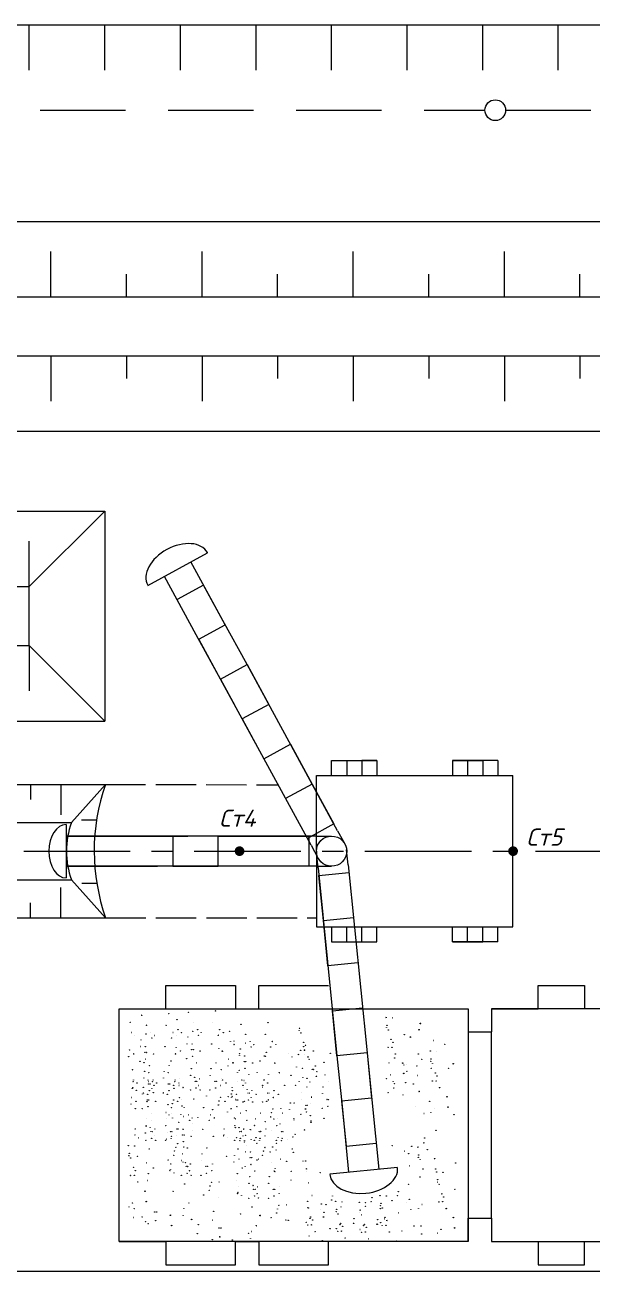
# Model space of a CAD drawing. Header units: millimetres. Extents: x 27137 to 30937, y -4667 to -569.
# Drawn here: x 29607.7 to 29641.4, y -2854.7 to -2780.5 of the extents above; entities that cross this region are included whole.
import ezdxf

# ---------------------------------------------------------------- set-up
doc = ezdxf.new("R2010")
doc.units = ezdxf.units.MM
doc.header["$LTSCALE"] = 0.4
for name, pattern in [('ACAD_ISO02W100', [15, 12, -3]), ('осевая', [50.8, 31.75, -6.35, 6.35, -6.35]), ('штриховаяX2', [38.1, 25.4, -12.7])]:
    doc.linetypes.add(name, pattern=pattern)
doc.styles.add('Isocpeur', font='isocpeui.ttf', dxfattribs={"height": 2.5})

msp = doc.modelspace()

# ---------------------------------------------------------------- hatches: boundary and pattern name
at = {"lineweight": 15}
h = msp.add_hatch(color=256, dxfattribs=at)
h.dxf.hatch_style = 1
h.paths.add_polyline_path([(29620.7496, -2829.7279), (29620.4579, -2829.7279), (29620.1663, -2829.7279, 1)])
h.paths.add_polyline_path([(29620.4579, -2829.4363, 0.4142136), (29620.1663, -2829.7279), (29620.4579, -2829.7279)])
h = msp.add_hatch(color=256, dxfattribs=at)
h.dxf.hatch_style = 1
h.paths.add_polyline_path([(29620.4579, -2829.4363), (29620.4579, -2829.7279), (29620.7496, -2829.7279, 0.4142136)])
h = msp.add_hatch(color=256, dxfattribs=at)
h.dxf.hatch_style = 1
h.paths.add_polyline_path([(29637.0357, -2829.7279), (29636.744, -2829.7279), (29636.4523, -2829.7279, 1)])
h.paths.add_polyline_path([(29636.744, -2829.4363, 0.4142136), (29636.4523, -2829.7279), (29636.744, -2829.7279)])
h = msp.add_hatch(color=256, dxfattribs=at)
h.dxf.hatch_style = 1
h.paths.add_polyline_path([(29636.744, -2829.4363), (29636.744, -2829.7279), (29637.0357, -2829.7279, 0.4142136)])

# ---------------------------------------------------------------- linework, layer by layer
for p, q in [((29424.7253, -2780.5321), (29959.5769, -2780.5321)), ((29607.9382, -2783.2321), (29607.9382, -2780.5321)), ((29612.4382, -2783.2321), (29612.4382, -2780.5321)), ((29616.9382, -2783.2321), (29616.9382, -2780.5321)), ((29621.4382, -2783.2321), (29621.4382, -2780.5321)), ((29625.9382, -2783.2321), (29625.9382, -2780.5321)), ((29630.4382, -2783.2321), (29630.4382, -2780.5321)), ((29630.4382, -2783.2321), (29630.4382, -2780.5321)), ((29634.9382, -2783.2321), (29634.9382, -2780.5321)), ((29639.4382, -2783.2321), (29639.4382, -2780.5321)), ((29609.2253, -2796.7279), (29609.2253, -2794.0279)), ((29609.2253, -2796.7279), (29609.2253, -2794.0279)), ((29618.2253, -2796.7279), (29618.2253, -2794.0279)), ((29618.2253, -2796.7279), (29618.2253, -2794.0279)), ((29618.2253, -2796.7279), (29618.2253, -2794.0279)), ((29627.2253, -2796.7279), (29627.2253, -2794.0279)), ((29627.2253, -2796.7279), (29627.2253, -2794.0279)), ((29636.2253, -2796.7279), (29636.2253, -2794.0279)), ((29636.2253, -2796.7279), (29636.2253, -2794.0279)), ((29636.2253, -2796.7279), (29636.2253, -2794.0279)), ((29613.7253, -2796.7279), (29613.7253, -2795.3779)), ((29622.7253, -2796.7279), (29622.7253, -2795.3779)), ((29631.7253, -2796.7279), (29631.7253, -2795.3779)), ((29640.7253, -2796.7279), (29640.7253, -2795.3779)), ((29609.2253, -2800.2279), (29609.2253, -2802.9279)), ((29609.2253, -2800.2279), (29609.2253, -2802.9279)), ((29609.2253, -2800.2279), (29609.2253, -2802.9279)), ((29609.2253, -2800.2279), (29609.2253, -2802.9279)), ((29613.7253, -2800.2279), (29613.7253, -2801.5779)), ((29618.2253, -2800.2279), (29618.2253, -2802.9279)), ((29618.2253, -2800.2279), (29618.2253, -2802.9279)), ((29618.2253, -2800.2279), (29618.2253, -2802.9279)), ((29622.7253, -2800.2279), (29622.7253, -2801.5779)), ((29627.2253, -2800.2279), (29627.2253, -2802.9279)), ((29627.2253, -2800.2279), (29627.2253, -2802.9279)), ((29627.2253, -2800.2279), (29627.2253, -2802.9279)), ((29627.2253, -2800.2279), (29627.2253, -2802.9279)), ((29631.7253, -2800.2279), (29631.7253, -2801.5779)), ((29636.2253, -2800.2279), (29636.2253, -2802.9279)), ((29636.2253, -2800.2279), (29636.2253, -2802.9279)), ((29636.2253, -2800.2279), (29636.2253, -2802.9279)), ((29640.7253, -2800.2279), (29640.7253, -2801.5779)), ((29612.4382, -2809.4779), (29607.9382, -2813.9779)), ((29607.9382, -2813.9779), (29607.9382, -2811.2779)), ((29607.9382, -2813.9779), (29607.9382, -2811.2779)), ((29607.9382, -2813.9779), (29607.9382, -2811.2779)), ((29614.9976, -2813.9114), (29618.5568, -2811.9691)), ((29618.5568, -2811.9691), (29618.5475, -2811.9518)), ((29619.4639, -2815.9848), (29617.5672, -2812.5091)), ((29617.8839, -2816.847), (29615.9872, -2813.3713)), ((29618.3156, -2813.8805), (29616.7356, -2814.7428)), ((29619.609, -2816.2506), (29618.3156, -2813.8805)), ((29618.0289, -2817.1128), (29619.609, -2816.2506)), ((29620.9023, -2818.6207), (29619.4639, -2815.9848)), ((29619.3223, -2819.4829), (29617.8839, -2816.847)), ((29619.3223, -2819.4829), (29618.0289, -2817.1128)), ((29619.3223, -2819.4829), (29618.0289, -2817.1128)), ((29607.9382, -2817.4779), (29612.4382, -2821.9779)), ((29607.9382, -2817.4779), (29607.9382, -2820.1779)), ((29607.9382, -2817.4779), (29607.9382, -2820.1779)), ((29607.9382, -2817.4779), (29607.9382, -2820.1779)), ((29619.3223, -2819.4829), (29620.9023, -2818.6207)), ((29626.2971, -2828.5068), (29620.9023, -2818.6207)), ((29620.9023, -2818.6207), (29622.1957, -2820.9908)), ((29624.717, -2829.369), (29619.3223, -2819.4829)), ((29619.3223, -2819.4829), (29620.1845, -2821.063)), ((29620.6156, -2821.853), (29619.3223, -2819.4829)), ((29622.1957, -2820.9908), (29620.6156, -2821.853)), ((29620.6156, -2821.853), (29621.9089, -2824.2231)), ((29621.9089, -2824.2231), (29623.489, -2823.3609)), ((29623.489, -2823.3609), (29624.7823, -2825.7309)), ((29625.9382, -2825.2279), (29625.9382, -2824.3279)), ((29625.9382, -2824.3279), (29628.6382, -2824.3279)), ((29625.9382, -2824.3279), (29626.8382, -2824.3279)), ((29626.8382, -2824.3279), (29626.8382, -2825.2279)), ((29628.6382, -2824.3279), (29627.7382, -2824.3279)), ((29627.7382, -2824.3279), (29627.7382, -2825.2279)), ((29635.8382, -2824.3279), (29633.1382, -2824.3279)), ((29633.1382, -2824.3279), (29633.1382, -2825.2279)), ((29633.1382, -2824.3279), (29634.0382, -2824.3279)), ((29634.0382, -2824.3279), (29634.0382, -2825.2279)), ((29634.0382, -2824.3279), (29634.9382, -2824.3279)), ((29634.9382, -2824.3279), (29634.9382, -2825.2279)), ((29625.0382, -2829.7279), (29625.0382, -2825.2279)), ((29625.0382, -2825.2279), (29636.7382, -2825.2279)), ((29625.0382, -2825.2279), (29625.9382, -2825.2279)), ((29636.7382, -2834.2279), (29636.7382, -2825.2279)), ((29608.0079, -2825.7579), (29608.0079, -2826.6579)), ((29609.8079, -2825.7579), (29609.8079, -2827.5579)), ((29609.8079, -2825.7579), (29609.8079, -2827.5579)), ((29624.7823, -2825.7309), (29623.2023, -2826.5932)), ((29624.7823, -2825.7309), (29626.0757, -2828.101)), ((29624.7823, -2825.7309), (29626.0757, -2828.101)), ((29610.1476, -2831.322), (29610.1476, -2828.1401)), ((29611.9412, -2827.8787), (29611.0412, -2827.8787)), ((29626.0757, -2828.101), (29624.4956, -2828.9632)), ((29625.0382, -2828.8279), (29610.1476, -2828.8279)), ((29610.1476, -2828.8279), (29616.4759, -2828.8279)), ((29615.5759, -2828.8279), (29617.3759, -2828.8279)), ((29616.4759, -2828.8279), (29616.4759, -2830.6279)), ((29619.1759, -2830.6279), (29619.1759, -2828.8279)), ((29619.1759, -2828.8279), (29621.8759, -2828.8279)), ((29621.8759, -2828.8279), (29624.5759, -2828.8279)), ((29624.5759, -2828.8279), (29624.5759, -2830.6279)), ((29625.0382, -2829.7279), (29625.0382, -2828.8279)), ((29625.0382, -2828.8279), (29625.9382, -2828.8279)), ((29626.2971, -2828.5068), (29626.7282, -2829.2968)), ((29624.717, -2829.369), (29625.1482, -2830.159)), ((29625.0382, -2829.7279), (29625.0382, -2834.2279)), ((29625.0382, -2829.7279), (29625.0382, -2830.6279)), ((29625.1326, -2830.7134), (29625.0427, -2829.8179)), ((29626.9236, -2830.5335), (29626.8337, -2829.638)), ((29626.9236, -2830.5335), (29628.0493, -2841.7393)), ((29625.0382, -2830.6279), (29610.1476, -2830.6279)), ((29610.1476, -2830.6279), (29615.5759, -2830.6279)), ((29616.4759, -2830.6279), (29619.1759, -2830.6279)), ((29617.3759, -2830.6279), (29619.1759, -2830.6279)), ((29625.0382, -2830.6279), (29625.9382, -2830.6279)), ((29625.1326, -2830.7134), (29626.2583, -2841.9192)), ((29625.1788, -2831.1733), (29626.9698, -2830.9934)), ((29625.4487, -2833.8598), (29625.1788, -2831.1733)), ((29625.4487, -2833.8598), (29625.1788, -2831.1733)), ((29609.8079, -2833.6979), (29609.8079, -2831.8979)), ((29609.8079, -2833.6979), (29609.8079, -2831.8979)), ((29611.962, -2831.6607), (29611.062, -2831.6607)), ((29608.0079, -2833.6979), (29608.0079, -2832.7979)), ((29625.0382, -2834.2279), (29636.7382, -2834.2279)), ((29625.0382, -2834.2279), (29625.9382, -2834.2279)), ((29625.4487, -2833.8598), (29627.2397, -2833.6799)), ((29625.7186, -2836.5463), (29625.4487, -2833.8598)), ((29625.9382, -2834.2279), (29625.9382, -2835.1279)), ((29626.8382, -2835.1279), (29626.8382, -2834.2279)), ((29627.7382, -2835.1279), (29627.7382, -2834.2279)), ((29633.1382, -2835.1279), (29633.1382, -2834.2279)), ((29634.0382, -2835.1279), (29634.0382, -2834.2279)), ((29634.9382, -2835.1279), (29634.9382, -2834.2279)), ((29625.9382, -2835.1279), (29628.6382, -2835.1279)), ((29625.9382, -2835.1279), (29626.8382, -2835.1279)), ((29626.8382, -2835.1279), (29627.7382, -2835.1279)), ((29635.8382, -2835.1279), (29633.1382, -2835.1279)), ((29633.1382, -2835.1279), (29634.0382, -2835.1279)), ((29634.0382, -2835.1279), (29634.9382, -2835.1279)), ((29627.5096, -2836.3664), (29625.7186, -2836.5463)), ((29616.0602, -2839.1056), (29616.0602, -2837.7201)), ((29616.0602, -2837.7201), (29620.2168, -2837.7201)), ((29620.2168, -2837.7201), (29620.2168, -2839.1056)), ((29621.6024, -2839.1056), (29621.6024, -2837.7201)), ((29621.6024, -2837.7201), (29625.7589, -2837.7201)), ((29638.2287, -2837.7201), (29640.9998, -2837.7201)), ((29638.2287, -2839.1056), (29638.2287, -2837.7201)), ((29640.9998, -2837.7201), (29640.9998, -2839.1056)), ((29613.2892, -2839.1056), (29634.0721, -2839.1056)), ((29613.2892, -2852.9609), (29613.2892, -2839.1056)), ((29625.9884, -2839.2327), (29627.7794, -2839.0528)), ((29626.2583, -2841.9192), (29625.9884, -2839.2327)), ((29634.0721, -2839.1056), (29634.0721, -2852.9609)), ((29634.0721, -2839.1056), (29634.0721, -2840.4911)), ((29634.0721, -2839.1056), (29634.0721, -2840.4911)), ((29645.1564, -2839.1056), (29635.4577, -2839.1056)), ((29635.4577, -2839.1056), (29635.4577, -2840.4911)), ((29635.4577, -2839.1056), (29638.2287, -2839.1056)), ((29634.0721, -2840.4911), (29635.4577, -2840.4911)), ((29635.4577, -2851.5754), (29635.4577, -2840.4911)), ((29628.0493, -2841.7393), (29626.2583, -2841.9192)), ((29628.0493, -2841.7393), (29626.2583, -2841.9192)), ((29626.2583, -2841.9192), (29626.5584, -2844.907)), ((29628.0493, -2841.7393), (29628.3494, -2844.7271)), ((29628.0493, -2841.7393), (29628.3191, -2844.4258)), ((29628.0493, -2841.7393), (29628.3191, -2844.4258)), ((29628.3191, -2844.4258), (29626.5282, -2844.6057)), ((29626.5282, -2844.6057), (29626.798, -2847.2922)), ((29626.5584, -2844.907), (29626.9542, -2848.8467)), ((29628.3494, -2844.7271), (29628.7452, -2848.6668)), ((29626.798, -2847.2922), (29628.589, -2847.1123)), ((29629.8669, -2848.5541), (29625.8325, -2848.9594)), ((29634.0721, -2852.9609), (29634.0721, -2851.5754)), ((29634.0721, -2852.9609), (29634.0721, -2851.5754)), ((29634.0721, -2851.5754), (29635.4577, -2851.5754)), ((29635.4577, -2851.5754), (29635.4577, -2852.9609)), ((29613.2892, -2852.9609), (29616.0602, -2852.9609)), ((29634.0721, -2852.9609), (29613.2892, -2852.9609)), ((29616.0602, -2852.9609), (29616.0602, -2854.3464)), ((29620.2168, -2852.9609), (29621.6024, -2852.9609)), ((29620.2168, -2854.3464), (29620.2168, -2852.9609)), ((29621.6024, -2852.9609), (29621.6024, -2854.3464)), ((29625.7589, -2854.3464), (29625.7589, -2852.9609)), ((29635.4577, -2852.9609), (29638.2287, -2852.9609)), ((29635.4577, -2852.9609), (29645.1564, -2852.9609)), ((29638.2287, -2852.9609), (29638.2287, -2854.3464)), ((29640.9998, -2854.3464), (29640.9998, -2852.9609)), ((29616.0602, -2854.3464), (29620.2168, -2854.3464)), ((29621.6024, -2854.3464), (29625.7589, -2854.3464)), ((29638.2287, -2854.3464), (29640.9998, -2854.3464))]:
    msp.add_line(p, q, dxfattribs=at)
at = {"linetype": 'штриховаяX2', "lineweight": 15, "ltscale": 0.5}
for p, q in [((29585.7294, -2785.5998), (29635.0669, -2785.5998)), ((29636.3001, -2785.5998), (29651.4419, -2785.5998))]:
    msp.add_line(p, q, dxfattribs=at)
at = {"lineweight": 15, "ltscale": 0.5}
for p, q in [((29456.1306, -2792.2279), (29825.864, -2792.2279)), ((29429.2253, -2796.7279), (29825.864, -2796.7279)), ((29429.2253, -2800.2279), (29825.864, -2800.2279)), ((29575.0798, -2804.7279), (29825.864, -2804.7279)), ((29589.8435, -2809.4779), (29612.4382, -2809.4779)), ((29612.4382, -2809.4779), (29612.4382, -2821.9779)), ((29562.9382, -2813.9779), (29607.9382, -2813.9779)), ((29607.9382, -2817.4779), (29607.9382, -2813.9779)), ((29562.9382, -2817.4779), (29607.9382, -2817.4779)), ((29558.4382, -2821.9779), (29612.4382, -2821.9779)), ((29628.6382, -2824.3279), (29628.6382, -2825.2279)), ((29635.8382, -2824.3279), (29635.8382, -2825.2279)), ((29558.4382, -2825.7579), (29612.4668, -2825.7579)), ((29612.4668, -2825.7579), (29610.4504, -2828.0279)), ((29560.4713, -2828.0279), (29610.4504, -2828.0279)), ((29560.4713, -2831.4279), (29610.4504, -2831.4279)), ((29612.4835, -2833.6979), (29610.4504, -2831.4279)), ((29558.4382, -2833.6979), (29612.4835, -2833.6979)), ((29628.6382, -2835.1279), (29628.6382, -2834.2279)), ((29635.8382, -2835.1279), (29635.8382, -2834.2279)), ((29424.7253, -2854.7279), (29959.5769, -2854.7279))]:
    msp.add_line(p, q, dxfattribs=at)
at = {"linetype": 'ACAD_ISO02W100', "lineweight": 15, "ltscale": 0.5}
for p, q in [((29612.4668, -2825.7579), (29622.7814, -2825.7724)), ((29612.4835, -2833.6979), (29625.0382, -2833.6979))]:
    msp.add_line(p, q, dxfattribs=at)
at = {"linetype": 'осевая', "lineweight": 15, "ltscale": 0.5}
msp.add_line((29424.7253, -2829.7279), (29825.864, -2829.7279), dxfattribs=at)
at = {"lineweight": 15, "ltscale": 0.5}
msp.add_circle((29635.6835, -2785.6091), 0.6167, dxfattribs=at)
at = {"lineweight": 15}
for centre, radius in [((29625.9382, -2829.7279), 0.9), ((29625.9382, -2829.7279), 0.9), ((29625.9382, -2829.7279), 0.9), ((29616.2446, -2839.3967), 0.0095), ((29617.4226, -2839.3297), 0.0095), ((29619.0285, -2839.2342), 0.0095), ((29613.9477, -2839.9158), 0.0096), ((29614.6386, -2839.4923), 0.0095), ((29614.9128, -2840.0921), 0.00596), ((29616.0796, -2840.0921), 0.00596), ((29616.7317, -2839.7533), 0.0096), ((29617.6967, -2839.9296), 0.00596), ((29618.8635, -2839.9296), 0.00596), ((29620.5497, -2840.0363), 0.0095), ((29622.1557, -2839.9408), 0.0095), ((29629.1796, -2839.6288), 0.0112), ((29629.2302, -2840.0957), 0.0112), ((29629.5488, -2839.6518), 0.00696), ((29631.2274, -2839.9873), 0.0148), ((29614.0108, -2840.5192), 0.00596), ((29614.2219, -2840.6992), 0.00596), ((29614.592, -2840.9586), 0.00596), ((29614.888, -2840.6147), 0.00596), ((29615.1776, -2840.5192), 0.00596), ((29615.2368, -2840.8449), 0.0096), ((29615.3887, -2840.6992), 0.00596), ((29616.4036, -2840.8449), 0.0096), ((29616.494, -2840.5192), 0.00596), ((29616.705, -2840.6992), 0.00596), ((29616.7948, -2840.3567), 0.00596), ((29617.0058, -2840.5367), 0.00596), ((29617.376, -2840.796), 0.00596), ((29617.672, -2840.4522), 0.00596), ((29617.9616, -2840.3567), 0.00596), ((29618.0208, -2840.6824), 0.0096), ((29618.1726, -2840.5367), 0.00596), ((29619.1876, -2840.6824), 0.0096), ((29619.2779, -2840.3567), 0.00596), ((29619.489, -2840.5367), 0.00596), ((29619.8588, -2840.4599), 0.0096), ((29620.8239, -2840.6361), 0.00596), ((29621.9907, -2840.6361), 0.00596), ((29624.0058, -2840.4106), 0.00696), ((29624.027, -2840.2703), 0.0112), ((29624.1111, -2840.5474), 0.00596), ((29629.209, -2840.236), 0.00696), ((29629.3143, -2840.3729), 0.00596), ((29629.4786, -2840.933), 0.0112), ((29630.2644, -2840.6576), 0.00917), ((29630.6361, -2840.7988), 0.0146), ((29631.1503, -2840.3616), 0.0148), ((29613.9011, -2841.5657), 0.00596), ((29614.5471, -2841.3578), 0.00596), ((29614.8527, -2841.372), 0.0095), ((29616.0195, -2841.372), 0.0095), ((29616.6851, -2841.4031), 0.00596), ((29616.9458, -2841.6331), 0.0096), ((29617.3311, -2841.1953), 0.00596), ((29617.6119, -2841.5486), 0.0096), ((29617.6367, -2841.2095), 0.0095), ((29617.7001, -2841.5489), 0.0096), ((29618.1126, -2841.6331), 0.0096), ((29618.8035, -2841.2095), 0.0095), ((29619.2224, -2841.4671), 0.00596), ((29619.4289, -2841.6331), 0.0096), ((29619.4334, -2841.6471), 0.00596), ((29619.922, -2841.0632), 0.00596), ((29620.1243, -2841.04), 0.00596), ((29620.133, -2841.2432), 0.00596), ((29620.5032, -2841.5026), 0.00596), ((29620.7991, -2841.1588), 0.00596), ((29621.0888, -2841.0632), 0.00596), ((29621.148, -2841.389), 0.0096), ((29621.2998, -2841.2432), 0.00596), ((29622.0544, -2841.6973), 0.0096), ((29622.3148, -2841.389), 0.0096), ((29622.4051, -2841.0632), 0.00596), ((29622.6161, -2841.2432), 0.00596), ((29624.1012, -2841.5842), 0.0095), ((29624.2754, -2841.1075), 0.0112), ((29624.276, -2841.3675), 0.00596), ((29624.326, -2841.5745), 0.0112), ((29624.3846, -2841.2903), 0.0112), ((29624.8539, -2841.6233), 0.00596), ((29629.3044, -2841.4097), 0.0095), ((29629.5292, -2841.3999), 0.0112), ((29629.5877, -2841.1158), 0.0112), ((29631.8133, -2841.6322), 0.0112), ((29631.9988, -2840.9999), 0.00917), ((29632.1826, -2841.6551), 0.00696), ((29632.6789, -2841.227), 0.00917), ((29613.8563, -2841.9649), 0.00596), ((29614.1618, -2841.7956), 0.0096), ((29614.532, -2842.2385), 0.0095), ((29614.7728, -2842.3199), 0.0095), ((29614.8279, -2841.7111), 0.0096), ((29614.8712, -2842.1107), 0.0096), ((29614.9161, -2841.7114), 0.0096), ((29615.3286, -2841.7956), 0.0096), ((29616.3787, -2842.2244), 0.0095), ((29616.6402, -2841.8024), 0.00596), ((29616.6449, -2841.7956), 0.0096), ((29617.316, -2842.076), 0.0095), ((29617.6552, -2841.9482), 0.0096), ((29617.8861, -2842.332), 0.00596), ((29619.0529, -2842.332), 0.00596), ((29619.8123, -2842.1097), 0.00596), ((29620.0643, -2842.3199), 0.0095), ((29620.0729, -2842.3396), 0.0096), ((29620.4484, -2841.7929), 0.0096), ((29620.4583, -2841.9019), 0.00596), ((29620.7391, -2842.2552), 0.0096), ((29620.7638, -2841.9161), 0.0095), ((29620.8272, -2842.2555), 0.0096), ((29621.2397, -2842.3396), 0.0096), ((29621.6702, -2842.2244), 0.0095), ((29621.9306, -2841.9161), 0.0095), ((29622.0042, -2841.9404), 0.0096), ((29622.5561, -2842.3396), 0.0096), ((29622.5554, -2842.355), 0.00596), ((29623.3741, -2841.7946), 0.00596), ((29623.5852, -2841.9746), 0.00596), ((29623.9764, -2841.8321), 0.0112), ((29624.3456, -2841.855), 0.00696), ((29624.5364, -2841.9761), 0.00917), ((29624.5388, -2841.9709), 0.00596), ((29624.6001, -2842.1203), 0.0096), ((29625.4847, -2842.2961), 0.0095), ((29625.8688, -2841.7691), 0.0096), ((29629.3562, -2842.3289), 0.0095), ((29629.6902, -2842.0449), 0.0096), ((29629.7396, -2841.8015), 0.00917), ((29629.7403, -2841.8018), 0.0096), ((29630.1719, -2842.3454), 0.0148), ((29630.4155, -2842.4108), 0.00596), ((29631.1063, -2841.8037), 0.00596), ((29631.3036, -2842.1123), 0.0112), ((29631.8428, -2842.2394), 0.00696), ((29631.8639, -2842.0991), 0.0112), ((29631.9481, -2842.3762), 0.00596), ((29633.1778, -2842.386), 0.0148), ((29614.0819, -2842.7435), 0.0096), ((29614.8061, -2842.8384), 0.00596), ((29615.0469, -2842.9198), 0.00596), ((29615.1021, -2842.4945), 0.00596), ((29615.9729, -2842.8384), 0.00596), ((29616.2137, -2842.9198), 0.00596), ((29616.2689, -2842.4945), 0.00596), ((29617.5452, -2843.0751), 0.00596), ((29617.5901, -2842.6758), 0.00596), ((29618.712, -2843.0751), 0.00596), ((29618.7569, -2842.6758), 0.00596), ((29619.3734, -2842.7435), 0.0096), ((29619.7674, -2842.509), 0.00596), ((29620.3384, -2842.9198), 0.00596), ((29620.4431, -2842.7826), 0.0095), ((29620.7824, -2842.6547), 0.0096), ((29621.0132, -2843.0386), 0.00596), ((29621.5052, -2842.9198), 0.00596), ((29622.18, -2843.0386), 0.00596), ((29622.8216, -2842.9198), 0.00596), ((29623.5251, -2843.071), 0.0096), ((29623.8479, -2842.578), 0.00596), ((29624.216, -2842.6474), 0.0095), ((29624.7938, -2842.7197), 0.0096), ((29624.8629, -2842.7237), 0.0096), ((29624.9687, -2842.52), 0.0148), ((29625.0353, -2843.1351), 0.0148), ((29625.0612, -2842.8608), 0.00917), ((29625.5448, -2843.0449), 0.00596), ((29629.4303, -2843.0435), 0.00696), ((29630.2385, -2842.9605), 0.0148), ((29630.2414, -2842.4595), 0.00596), ((29630.4194, -2842.8346), 0.00917), ((29631.02, -2842.5268), 0.00917), ((29631.0463, -2843.0837), 0.0095), ((29631.8693, -2842.6515), 0.00917), ((29632.1124, -2842.9364), 0.0112), ((29632.2215, -2843.1192), 0.0112), ((29632.8981, -2842.6609), 0.00917), ((29614.0704, -2843.8447), 0.00596), ((29614.1011, -2843.7851), 0.00596), ((29614.1153, -2843.4455), 0.00596), ((29614.145, -2843.3469), 0.00596), ((29614.356, -2843.5269), 0.00596), ((29614.7262, -2843.7863), 0.00596), ((29614.7613, -2843.2376), 0.00596), ((29615.0031, -2843.358), 0.00596), ((29615.0222, -2843.4424), 0.00596), ((29615.042, -2843.5909), 0.0096), ((29615.1302, -2843.5912), 0.0096), ((29615.2372, -2843.8447), 0.00596), ((29615.282, -2843.4455), 0.00596), ((29615.3118, -2843.3469), 0.00596), ((29615.371, -2843.6726), 0.0096), ((29615.5228, -2843.5269), 0.00596), ((29615.9281, -2843.2376), 0.00596), ((29616.2088, -2843.5909), 0.0096), ((29616.297, -2843.5912), 0.0096), ((29616.5378, -2843.6726), 0.0096), ((29616.5535, -2843.8447), 0.00596), ((29616.5984, -2843.4455), 0.00596), ((29616.6281, -2843.3469), 0.00596), ((29616.8392, -2843.5269), 0.00596), ((29616.8543, -2843.6822), 0.00596), ((29616.8851, -2843.6225), 0.00596), ((29616.8992, -2843.2829), 0.00596), ((29617.0962, -2843.8025), 0.00596), ((29617.7871, -2843.1954), 0.00596), ((29617.826, -2843.4284), 0.0096), ((29617.8693, -2843.8279), 0.0096), ((29617.9142, -2843.4287), 0.0096), ((29618.0211, -2843.6822), 0.00596), ((29618.066, -2843.2829), 0.00596), ((29618.9928, -2843.4284), 0.0096), ((29619.0361, -2843.8279), 0.0096), ((29619.081, -2843.4287), 0.0096), ((29619.3375, -2843.6822), 0.00596), ((29619.3824, -2843.2829), 0.00596), ((29619.4365, -2843.3469), 0.00596), ((29619.6475, -2843.5269), 0.00596), ((29620.0177, -2843.7863), 0.00596), ((29620.3137, -2843.4424), 0.00596), ((29620.6033, -2843.3469), 0.00596), ((29620.6625, -2843.6726), 0.0096), ((29620.6724, -2843.7817), 0.00596), ((29620.7173, -2843.3824), 0.00596), ((29620.8143, -2843.5269), 0.00596), ((29620.9142, -2843.902), 0.00596), ((29621.8293, -2843.6726), 0.0096), ((29621.8392, -2843.7817), 0.00596), ((29621.8841, -2843.3824), 0.00596), ((29621.9196, -2843.3469), 0.00596), ((29622.1307, -2843.5269), 0.00596), ((29623.1457, -2843.6726), 0.0096), ((29623.7878, -2843.6743), 0.0096), ((29624.0097, -2843.4498), 0.00596), ((29624.2271, -2843.218), 0.00696), ((29624.4654, -2843.7699), 0.00596), ((29624.4788, -2843.2508), 0.0095), ((29624.6428, -2843.472), 0.00596), ((29625.419, -2843.7662), 0.00596), ((29625.4381, -2843.7625), 0.00596), ((29625.7341, -2843.4186), 0.00596), ((29629.2129, -2843.2753), 0.00596), ((29629.6056, -2843.4513), 0.00596), ((29629.6379, -2843.8204), 0.0096), ((29629.688, -2843.5773), 0.0096), ((29630.3554, -2843.5072), 0.0096), ((29630.8057, -2843.5861), 0.00917), ((29631.9382, -2843.413), 0.0095), ((29632.163, -2843.4033), 0.0112), ((29632.3682, -2843.8105), 0.0148), ((29632.3734, -2843.8049), 0.00917), ((29614.0353, -2844.3934), 0.00596), ((29614.296, -2844.6233), 0.0096), ((29614.3122, -2843.9651), 0.00596), ((29614.6813, -2844.1855), 0.00596), ((29614.7461, -2844.1183), 0.0095), ((29614.943, -2844.6379), 0.0095), ((29614.9621, -2844.5388), 0.0096), ((29614.9869, -2844.1997), 0.0095), ((29615.0503, -2844.5391), 0.0096), ((29615.0853, -2843.9905), 0.0096), ((29615.3272, -2844.1108), 0.0096), ((29615.4628, -2844.6233), 0.0096), ((29615.9129, -2844.1183), 0.0095), ((29616.1537, -2844.1997), 0.0095), ((29616.2521, -2843.9905), 0.0096), ((29616.5383, -2844.5418), 0.0096), ((29616.7791, -2844.6233), 0.0096), ((29616.8845, -2844.4019), 0.0095), ((29617.0025, -2844.5113), 0.00596), ((29617.5301, -2843.9558), 0.0095), ((29617.727, -2844.4754), 0.0095), ((29618.1111, -2843.9483), 0.0096), ((29618.4905, -2844.3063), 0.0095), ((29618.6969, -2843.9558), 0.0095), ((29619.2413, -2844.5964), 0.0096), ((29619.3223, -2844.3793), 0.0096), ((29619.3268, -2844.3934), 0.00596), ((29619.5875, -2844.6233), 0.0096), ((29619.7865, -2844.3487), 0.00596), ((29619.9728, -2844.1855), 0.00596), ((29619.9815, -2844.3888), 0.00596), ((29620.0123, -2844.3291), 0.00596), ((29620.0264, -2843.9895), 0.00596), ((29620.2233, -2844.5091), 0.00596), ((29620.2536, -2844.5388), 0.0096), ((29620.2784, -2844.1997), 0.0095), ((29620.3418, -2844.5391), 0.0096), ((29620.6572, -2844.6623), 0.0095), ((29620.7543, -2844.6233), 0.0096), ((29620.9532, -2844.135), 0.0096), ((29620.9965, -2844.5345), 0.0096), ((29621.0414, -2844.1352), 0.0096), ((29621.1483, -2844.3888), 0.00596), ((29621.1932, -2843.9895), 0.00596), ((29621.2383, -2844.6549), 0.0096), ((29621.4452, -2844.1997), 0.0095), ((29621.824, -2844.6623), 0.0095), ((29622.0706, -2844.6233), 0.0096), ((29622.12, -2844.135), 0.0096), ((29622.1633, -2844.5345), 0.0096), ((29622.2082, -2844.1352), 0.0096), ((29622.4646, -2844.3888), 0.00596), ((29622.5095, -2843.9895), 0.00596), ((29622.7615, -2844.1997), 0.0095), ((29624.1245, -2844.513), 0.00596), ((29624.1694, -2844.1137), 0.00596), ((29624.7282, -2844.3733), 0.00596), ((29624.7473, -2844.3696), 0.00596), ((29625.3933, -2844.1617), 0.00596), ((29625.674, -2844.515), 0.0096), ((29625.7622, -2844.5153), 0.0096), ((29629.3039, -2844.1044), 0.0095), ((29630.1891, -2844.235), 0.00596), ((29631.1462, -2844.04), 0.00696), ((29631.1537, -2844.0325), 0.0111), ((29631.7768, -2844.622), 0.0146), ((29632.8057, -2844.3488), 0.0148), ((29613.9904, -2844.7926), 0.00596), ((29614.2521, -2845.0615), 0.0096), ((29614.6661, -2845.0662), 0.0095), ((29615.0054, -2844.9384), 0.0096), ((29615.2363, -2845.3222), 0.00596), ((29616.0732, -2845.286), 0.0095), ((29616.1936, -2844.8254), 0.0096), ((29616.4031, -2845.3222), 0.00596), ((29616.4072, -2845.0021), 0.0096), ((29616.4574, -2844.7589), 0.0096), ((29616.9584, -2845.4167), 0.00596), ((29617.0361, -2844.8989), 0.0096), ((29617.1587, -2845.0017), 0.00596), ((29618.3255, -2845.0017), 0.00596), ((29618.8572, -2845.1235), 0.0095), ((29619.1912, -2844.8395), 0.0096), ((29619.2819, -2844.7926), 0.00596), ((29619.7424, -2845.2541), 0.00596), ((29619.9576, -2845.0662), 0.0095), ((29620.2969, -2844.9384), 0.0096), ((29620.5278, -2845.3222), 0.00596), ((29620.8542, -2845.1819), 0.0095), ((29621.6946, -2845.3222), 0.00596), ((29622.3685, -2845.303), 0.0096), ((29622.4494, -2845.0859), 0.0096), ((29622.9136, -2845.0553), 0.00596), ((29623.0109, -2845.3222), 0.00596), ((29623.4336, -2845.1201), 0.00596), ((29623.4785, -2844.7208), 0.00596), ((29623.7018, -2844.7151), 0.00596), ((29624.1094, -2845.3937), 0.0095), ((29624.3825, -2845.0415), 0.00596), ((29624.3873, -2845.1164), 0.00596), ((29624.4053, -2844.8663), 0.0096), ((29624.4486, -2845.2659), 0.0096), ((29624.4935, -2844.8666), 0.0096), ((29624.7024, -2844.7688), 0.00596), ((29625.3781, -2845.0424), 0.0095), ((29625.7173, -2844.9146), 0.0096), ((29630.9548, -2844.9493), 0.00596), ((29631.4452, -2845.3442), 0.00696), ((29631.8467, -2845.2786), 0.00596), ((29632.0641, -2845.0469), 0.00696), ((29632.8723, -2844.9639), 0.0148), ((29633.2244, -2845.4154), 0.00917), ((29614.8954, -2846.0653), 0.00596), ((29614.8965, -2846.1042), 0.00596), ((29614.9403, -2845.666), 0.00596), ((29615.1924, -2845.7604), 0.00596), ((29616.0622, -2846.0653), 0.00596), ((29616.1071, -2845.666), 0.00596), ((29616.2567, -2845.4288), 0.00596), ((29616.4678, -2845.6088), 0.00596), ((29616.8379, -2845.8682), 0.00596), ((29617.1339, -2845.5243), 0.00596), ((29617.4235, -2845.4288), 0.00596), ((29617.4828, -2845.7545), 0.0096), ((29617.6346, -2845.6088), 0.00596), ((29617.6804, -2845.9417), 0.00596), ((29617.9764, -2845.5979), 0.00596), ((29618.6496, -2845.7545), 0.0096), ((29618.7399, -2845.4288), 0.00596), ((29618.9509, -2845.6088), 0.00596), ((29620.1633, -2845.6055), 0.0096), ((29620.1869, -2846.0653), 0.00596), ((29620.2318, -2845.666), 0.00596), ((29620.8988, -2845.7613), 0.0095), ((29621.3537, -2846.0653), 0.00596), ((29621.3986, -2845.666), 0.00596), ((29621.9844, -2845.8301), 0.0095), ((29622.3184, -2845.5461), 0.0096), ((29622.5047, -2845.6658), 0.0095), ((29622.6701, -2846.0653), 0.00596), ((29622.7149, -2845.666), 0.00596), ((29622.8695, -2845.9607), 0.00596), ((29623.6916, -2845.6486), 0.00596), ((29623.6964, -2845.7235), 0.00596), ((29624.6681, -2845.4697), 0.0096), ((29624.7066, -2845.7943), 0.0096), ((29624.7114, -2845.8692), 0.0096), ((29625.4859, -2845.6321), 0.0095), ((29614.2045, -2846.6724), 0.00596), ((29614.2353, -2846.6128), 0.00596), ((29614.2494, -2846.2731), 0.00596), ((29614.4464, -2846.7928), 0.00596), ((29614.8516, -2846.5035), 0.00596), ((29615.1373, -2846.1857), 0.00596), ((29615.1762, -2846.4186), 0.0096), ((29615.2195, -2846.8181), 0.0096), ((29615.2644, -2846.4189), 0.0096), ((29615.3713, -2846.6724), 0.00596), ((29615.4162, -2846.2731), 0.00596), ((29616.1022, -2846.8745), 0.00596), ((29616.1471, -2846.4753), 0.00596), ((29616.343, -2846.4186), 0.0096), ((29616.3863, -2846.8181), 0.0096), ((29616.4077, -2846.7052), 0.0096), ((29616.4312, -2846.4189), 0.0096), ((29616.6877, -2846.6724), 0.00596), ((29616.7326, -2846.2731), 0.00596), ((29616.7931, -2846.2674), 0.00596), ((29617.0738, -2846.6207), 0.0096), ((29617.0986, -2846.2816), 0.0095), ((29617.162, -2846.621), 0.0096), ((29617.5745, -2846.7052), 0.0096), ((29617.6355, -2846.341), 0.00596), ((29618.2654, -2846.2816), 0.0095), ((29618.8908, -2846.7052), 0.0096), ((29619.496, -2846.6724), 0.00596), ((29619.5268, -2846.6128), 0.00596), ((29619.5409, -2846.2731), 0.00596), ((29619.7379, -2846.7928), 0.00596), ((29620.2079, -2846.1849), 0.0096), ((29620.271, -2846.7883), 0.00596), ((29620.4288, -2846.1857), 0.00596), ((29620.4677, -2846.4186), 0.0096), ((29620.511, -2846.8181), 0.0096), ((29620.5559, -2846.4189), 0.0096), ((29620.6628, -2846.6724), 0.00596), ((29620.7077, -2846.2731), 0.00596), ((29620.8076, -2846.6483), 0.00596), ((29621.1036, -2846.3044), 0.00596), ((29621.1482, -2846.8838), 0.00596), ((29621.1729, -2846.3612), 0.00596), ((29621.4378, -2846.7883), 0.00596), ((29621.6345, -2846.4186), 0.0096), ((29621.6778, -2846.8181), 0.0096), ((29621.7227, -2846.4189), 0.0096), ((29621.9792, -2846.6724), 0.00596), ((29622.0241, -2846.2731), 0.00596), ((29622.3397, -2846.3612), 0.00596), ((29622.7541, -2846.7883), 0.00596), ((29622.9508, -2846.4186), 0.0096), ((29622.9941, -2846.8181), 0.0096), ((29623.039, -2846.4189), 0.0096), ((29623.6315, -2846.745), 0.0096), ((29623.7687, -2846.581), 0.0095), ((29624.3224, -2846.3214), 0.0095), ((29631.4841, -2846.8083), 0.0112), ((29632.1608, -2846.35), 0.00917), ((29613.8396, -2847.2549), 0.0112), ((29614.2089, -2847.2778), 0.00696), ((29614.8803, -2846.946), 0.0095), ((29615.0772, -2847.4656), 0.0095), ((29615.4613, -2846.9385), 0.0096), ((29616.0471, -2846.946), 0.0095), ((29616.5915, -2847.5866), 0.0096), ((29616.6725, -2847.3695), 0.0096), ((29616.7779, -2847.1481), 0.0095), ((29617.1171, -2847.0203), 0.0096), ((29617.1367, -2847.3389), 0.00596), ((29617.348, -2847.4041), 0.00596), ((29618.5148, -2847.4041), 0.00596), ((29620.1718, -2846.946), 0.0095), ((29620.3687, -2847.4656), 0.0095), ((29620.4821, -2846.9683), 0.00596), ((29620.7528, -2846.9385), 0.0096), ((29620.7627, -2847.0475), 0.00596), ((29620.8073, -2847.6269), 0.00596), ((29620.8522, -2847.2277), 0.00596), ((29621.1129, -2847.6411), 0.0095), ((29621.3386, -2846.946), 0.0095), ((29621.497, -2847.114), 0.0096), ((29621.6489, -2846.9683), 0.00596), ((29621.883, -2847.5866), 0.0096), ((29621.964, -2847.3695), 0.0096), ((29622.2797, -2847.6411), 0.0095), ((29622.4282, -2847.3389), 0.00596), ((29622.6392, -2847.5189), 0.00596), ((29622.6549, -2846.946), 0.0095), ((29622.6638, -2847.114), 0.0096), ((29622.9652, -2846.9683), 0.00596), ((29623.3301, -2846.9118), 0.00596), ((29623.5952, -2847.4614), 0.00596), ((29629.5533, -2847.2556), 0.00596), ((29630.2639, -2847.5851), 0.00596), ((29630.7132, -2847.3027), 0.0148), ((29631.076, -2847.35), 0.0112), ((29631.4256, -2847.0924), 0.0112), ((29631.636, -2847.494), 0.00917), ((29613.8691, -2847.8621), 0.00696), ((29613.8902, -2847.7218), 0.0112), ((29613.9744, -2847.9989), 0.00596), ((29614.3863, -2847.8891), 0.0096), ((29614.9244, -2848.2836), 0.00917), ((29616.2074, -2848.1137), 0.0095), ((29616.3612, -2848.355), 0.00596), ((29616.5414, -2847.8297), 0.0096), ((29617.0072, -2848.1472), 0.00596), ((29617.052, -2847.748), 0.00596), ((29617.0926, -2848.2444), 0.00596), ((29617.249, -2848.2676), 0.00596), ((29617.528, -2848.355), 0.00596), ((29618.174, -2848.1472), 0.00596), ((29618.2188, -2847.748), 0.00596), ((29618.8443, -2848.355), 0.00596), ((29619.6778, -2847.8891), 0.0096), ((29620.1164, -2848.234), 0.00596), ((29620.1613, -2847.8348), 0.00596), ((29620.422, -2848.0647), 0.0096), ((29621.0881, -2847.9802), 0.0096), ((29621.1314, -2848.3798), 0.0096), ((29621.1763, -2847.9805), 0.0096), ((29621.4989, -2848.1137), 0.0095), ((29621.5888, -2848.0647), 0.0096), ((29621.8329, -2847.8297), 0.0096), ((29622.3841, -2848.2444), 0.00596), ((29622.9051, -2848.0647), 0.0096), ((29622.9043, -2848.0685), 0.00596), ((29623.2701, -2848.1918), 0.0095), ((29623.6542, -2847.6647), 0.0096), ((29624.231, -2848.187), 0.00596), ((29624.3979, -2848.1742), 0.0112), ((29630.5224, -2847.7358), 0.0146), ((29631.1054, -2847.9572), 0.00696), ((29631.1266, -2847.8169), 0.0112), ((29631.2107, -2848.094), 0.00596), ((29632.0683, -2848.0379), 0.0148), ((29633.3273, -2848.2879), 0.0146), ((29613.9645, -2849.0357), 0.0095), ((29614.1387, -2848.5591), 0.0112), ((29614.1893, -2849.026), 0.0112), ((29614.2478, -2848.7419), 0.0112), ((29615.0306, -2848.9319), 0.00596), ((29615.3266, -2848.5881), 0.00596), ((29616.3163, -2848.7543), 0.00596), ((29616.3471, -2848.6947), 0.00596), ((29616.5581, -2848.8747), 0.00596), ((29616.992, -2849.0279), 0.0095), ((29617.2879, -2848.5005), 0.0096), ((29617.3312, -2848.9001), 0.0096), ((29617.3761, -2848.5008), 0.0096), ((29617.4831, -2848.7543), 0.00596), ((29617.5731, -2849.0204), 0.0096), ((29618.1588, -2849.0279), 0.0095), ((29618.4547, -2848.5005), 0.0096), ((29618.498, -2848.9001), 0.0096), ((29618.5429, -2848.5008), 0.0096), ((29618.7994, -2848.7543), 0.00596), ((29620.3221, -2848.9319), 0.00596), ((29620.6181, -2848.5881), 0.00596), ((29620.7922, -2848.5076), 0.0095), ((29621.0663, -2849.1074), 0.00596), ((29621.3623, -2848.7636), 0.00596), ((29622.2331, -2849.1074), 0.00596), ((29622.5291, -2848.7636), 0.00596), ((29622.5634, -2848.8116), 0.00596), ((29622.5791, -2848.6153), 0.0096), ((29623.5401, -2848.7941), 0.00596), ((29624.4274, -2848.7814), 0.00696), ((29624.4485, -2848.6411), 0.0112), ((29625.2627, -2848.8655), 0.00596), ((29630.5699, -2848.458), 0.00596), ((29631.375, -2848.6542), 0.0112), ((29632.1349, -2848.653), 0.0148), ((29632.1996, -2848.8248), 0.0112), ((29632.5688, -2848.8477), 0.00696), ((29614.3997, -2849.4276), 0.00917), ((29614.9857, -2849.3312), 0.00596), ((29617.1889, -2849.5475), 0.0095), ((29618.7033, -2849.6685), 0.0096), ((29618.7842, -2849.4514), 0.0096), ((29619.2484, -2849.4209), 0.00596), ((29620.2772, -2849.3312), 0.00596), ((29620.3754, -2849.7145), 0.00596), ((29621.0214, -2849.5067), 0.00596), ((29621.2633, -2849.627), 0.00596), ((29621.3022, -2849.86), 0.0096), ((29621.3904, -2849.8603), 0.0096), ((29621.5422, -2849.7145), 0.00596), ((29622.1882, -2849.5067), 0.00596), ((29622.469, -2849.86), 0.0096), ((29622.5572, -2849.8603), 0.0096), ((29622.8586, -2849.7145), 0.00596), ((29623.5195, -2849.3143), 0.00596), ((29624.5718, -2849.4726), 0.00596), ((29630.5099, -2849.5544), 0.0096), ((29631.2008, -2849.1308), 0.0095), ((29632.229, -2849.432), 0.00696), ((29632.2502, -2849.2917), 0.0112), ((29632.3343, -2849.5688), 0.00596), ((29633.2844, -2849.8535), 0.00917), ((29614.832, -2849.9715), 0.0148), ((29614.8986, -2850.5866), 0.0148), ((29616.498, -2849.9711), 0.0096), ((29618.3191, -2850.1956), 0.0095), ((29618.6531, -2849.9117), 0.0096), ((29619.2043, -2850.3263), 0.00596), ((29620.3305, -2850.1138), 0.00596), ((29620.3613, -2850.0542), 0.00596), ((29620.5724, -2850.2341), 0.00596), ((29621.0063, -2850.3874), 0.0095), ((29621.3455, -2850.2595), 0.0096), ((29621.4973, -2850.1138), 0.00596), ((29621.5873, -2850.3799), 0.0096), ((29622.1731, -2850.3874), 0.0095), ((29622.5123, -2850.2595), 0.0096), ((29622.8137, -2850.1138), 0.00596), ((29624.5117, -2850.569), 0.0096), ((29624.7672, -2850.2259), 0.00696), ((29625.9422, -2850.4914), 0.0096), ((29625.9923, -2850.2483), 0.0096), ((29626.1848, -2850.5815), 0.0112), ((29626.554, -2850.6044), 0.00696), ((29628.2934, -2850.5936), 0.0096), ((29628.3435, -2850.3504), 0.0096), ((29628.8249, -2850.2308), 0.0112), ((29629.1941, -2850.2538), 0.00696), ((29629.5335, -2850.5304), 0.0095), ((29629.8676, -2850.2464), 0.0096), ((29629.9177, -2850.0033), 0.0096), ((29630.5724, -2850.4573), 0.00917), ((29632.3244, -2850.6056), 0.0095), ((29632.4986, -2850.129), 0.0112), ((29632.5492, -2850.5959), 0.0112), ((29632.6078, -2850.3118), 0.0112), ((29613.873, -2850.9013), 0.00596), ((29614.0904, -2850.6696), 0.00696), ((29614.1864, -2851.0135), 0.00785), ((29615.4073, -2851.2051), 0.0126), ((29615.5235, -2851.2055), 0.0126), ((29617.1424, -2851.0138), 0.00596), ((29617.4383, -2850.67), 0.00596), ((29618.9187, -2851.1703), 0.00785), ((29620.5123, -2851.3305), 0.0096), ((29621.2032, -2850.907), 0.0095), ((29622.6674, -2851.2711), 0.0096), ((29622.7175, -2851.028), 0.0096), ((29622.7985, -2850.8109), 0.0096), ((29623.2627, -2850.7803), 0.00596), ((29624.5327, -2850.947), 0.00596), ((29624.555, -2850.9686), 0.0096), ((29625.2955, -2851.0578), 0.00596), ((29625.3296, -2850.7314), 0.0095), ((29625.4827, -2851.2317), 0.00917), ((29625.6081, -2850.7754), 0.0095), ((29626.2143, -2851.1887), 0.00696), ((29626.2354, -2851.0484), 0.0112), ((29626.3196, -2851.3255), 0.00596), ((29626.4933, -2850.906), 0.00596), ((29627.5926, -2850.6355), 0.0112), ((29627.622, -2851.2428), 0.00696), ((29627.6432, -2851.1024), 0.0112), ((29627.9593, -2850.8775), 0.0095), ((29627.9618, -2850.6585), 0.00696), ((29628.8445, -2851.0082), 0.00596), ((29628.8544, -2850.838), 0.00696), ((29628.8755, -2850.6977), 0.0112), ((29628.9597, -2850.9749), 0.00596), ((29629.9097, -2851.2596), 0.00917), ((29630.4187, -2850.661), 0.00596), ((29630.6572, -2851.0496), 0.00917), ((29631.1093, -2850.9964), 0.00596), ((29631.3267, -2850.7647), 0.00696), ((29632.7618, -2851.0027), 0.0148), ((29632.7596, -2850.9975), 0.00917), ((29614.1273, -2851.5394), 0.00785), ((29614.6578, -2851.5129), 0.00917), ((29614.8491, -2851.7937), 0.00917), ((29615.0175, -2851.8998), 0.0125), ((29615.4644, -2851.7314), 0.0126), ((29616.345, -2851.403), 0.0148), ((29616.4116, -2852.0181), 0.0148), ((29617.0975, -2851.4131), 0.00596), ((29617.604, -2851.653), 0.0146), ((29618.0086, -2851.9701), 0.00785), ((29618.8596, -2851.6963), 0.00785), ((29621.4526, -2852.0295), 0.00596), ((29621.6812, -2851.4184), 0.0148), ((29622.3334, -2851.5551), 0.0095), ((29623.2186, -2851.6857), 0.00596), ((29623.3541, -2851.7104), 0.0148), ((29624.4313, -2851.8207), 0.00596), ((29624.5228, -2851.9838), 0.0095), ((29624.6487, -2851.5889), 0.00696), ((29624.697, -2851.5071), 0.0112), ((29624.7476, -2851.974), 0.0112), ((29624.8061, -2851.6899), 0.0112), ((29625.4569, -2851.5059), 0.0148), ((29626.4355, -2851.9674), 0.00696), ((29626.4838, -2851.8856), 0.0112), ((29626.593, -2852.0685), 0.0112), ((29627.2438, -2851.8845), 0.0148), ((29627.2696, -2851.6102), 0.00917), ((29627.7273, -2851.3796), 0.00596), ((29627.8433, -2852.0215), 0.00696), ((29627.8916, -2851.9397), 0.0112), ((29628.6515, -2851.9385), 0.0148), ((29628.6774, -2851.6643), 0.00917), ((29628.8583, -2851.8486), 0.00596), ((29628.9497, -2852.0117), 0.0095), ((29629.0757, -2851.6168), 0.00696), ((29629.1239, -2851.535), 0.0112), ((29629.1745, -2852.0019), 0.0112), ((29629.2331, -2851.7178), 0.0112), ((29630.839, -2852.0394), 0.0112), ((29631.2565, -2852.0459), 0.0112), ((29633.1919, -2851.5414), 0.0148), ((29617.9494, -2852.4961), 0.00785), ((29619.2295, -2852.1617), 0.0126), ((29619.2865, -2852.6881), 0.0126), ((29619.3457, -2852.1621), 0.0126), ((29620.9839, -2852.4873), 0.00917), ((29621.1118, -2852.7726), 0.00596), ((29621.1566, -2852.3733), 0.00596), ((29624.6035, -2852.6445), 0.00917), ((29624.958, -2852.3757), 0.00917), ((29625.8501, -2852.2017), 0.0148), ((29626.2182, -2852.1992), 0.00596), ((29626.3096, -2852.3623), 0.0095), ((29626.5344, -2852.3526), 0.0112), ((29626.7449, -2852.7542), 0.00917), ((29627.6259, -2852.2533), 0.00596), ((29627.7174, -2852.4164), 0.0095), ((29627.9422, -2852.4066), 0.0112), ((29628.0007, -2852.1225), 0.0112), ((29628.1526, -2852.8083), 0.00917), ((29629.3784, -2852.4002), 0.00696), ((29629.385, -2852.4036), 0.00917), ((29630.121, -2852.3425), 0.00696), ((29631.3071, -2852.5128), 0.0112), ((29632.2329, -2852.4712), 0.00596), ((29632.4503, -2852.2395), 0.00696), ((29633.2585, -2852.1565), 0.0148), ((29618.8396, -2852.8565), 0.0125), ((29620.0262, -2852.8819), 0.0148), ((29625.3903, -2852.9195), 0.0148), ((29629.8172, -2852.9474), 0.0148)]:
    msp.add_circle(centre, radius, dxfattribs=at)
at = {"lineweight": 15, "ltscale": 0.5}
for centre, radius, start, end in [((29623.8467, -2829.7041), 12.0446, 160.875168, 199.365192), ((29615.0708, -2829.7279), 4.9233, 159.799927, 200.200073)]:
    msp.add_arc(centre, radius, start, end, dxfattribs=at)
at = {"lineweight": 15}
for centre, major_axis in [((29616.7678, -2812.9229), (-1.7797, -0.9712)), ((29610.1321, -2829.731), (0, -1.591)), ((29627.8516, -2848.7763), (2.0173, 0.2026))]:
    msp.add_ellipse(centre, major_axis=major_axis, ratio=0.6501296, start_param=3.1415927, end_param=6.2831853, dxfattribs=at)

# ---------------------------------------------------------------- texts
at = {"linetype": 'ACAD_ISO02W100', "lineweight": 15, "char_height": 1.02403, "attachment_point": 1, "style": 'Isocpeur'}
for s, insert in [('Ст4', (29619.2412, -2827.2512)), ('Ст5', (29637.53, -2828.3769))]:
    msp.add_mtext_dynamic_manual_height_columns(s, width=8.608704, gutter_width=12.5, heights=[0], dxfattribs=dict(at, insert=insert))

doc.saveas('drawing.dxf')
